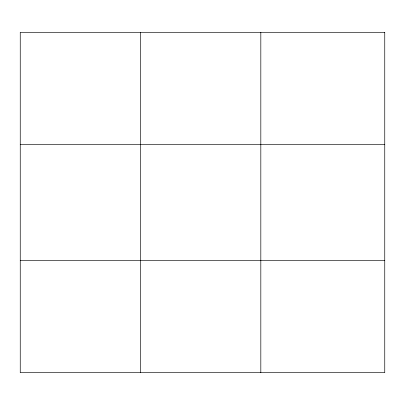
<?xml version="1.0" encoding="UTF-8"?>
<svg xmlns="http://www.w3.org/2000/svg" width="405" height="405" viewBox="0 0 405 405"><rect width="100%" height="100%" fill="white"/><g stroke="black" fill="none" stroke-linecap="round" stroke-linejoin="round"><path stroke-width="0.61" d="M140.535 372.691L140.535 32.309M260.82 372.691L260.82 32.309M20.25 144.636L384.75 144.636M20.25 260.364L384.75 260.364M384.75 32.309L384.75 372.691L20.25 372.691L20.25 32.309L384.75 32.309"/></g></svg>
